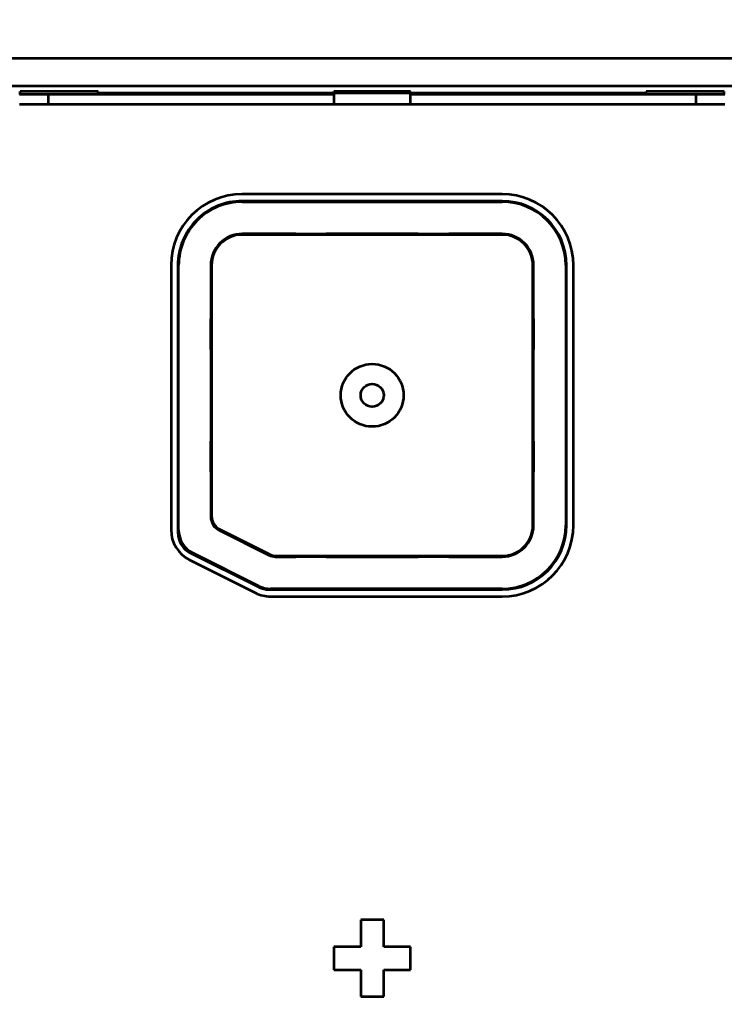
# Model space of a CAD drawing. Extents: x -1334 to -16, y -214 to 699.
# Drawn here: x -844.4 to -798.3, y 259.2 to 323.1 of the extents above; entities that cross this region are included whole.
import ezdxf

# ---------------------------------------------------------------- set-up
doc = ezdxf.new("R2010")
doc.units = 0
doc.dimstyles.get("Standard").update_dxf_attribs({"dimtxt": 0.18, "dimasz": 0.18, "dimexe": 0.18, "dimexo": 0.0625, "dimgap": 0.09, "dimtad": 0, "dimtih": 1, "dimtoh": 1, "dimdec": 4, "dimzin": 0, "dimdsep": 46, "dimtxsty": 'Standard', "dimcen": 0.09, "dimadec": 0, "dimazin": 0, "dimtfac": 1, "dimtdec": 4, "dimtofl": 0, "dimtmove": 0, "dimatfit": 3, "dimfxl": 1, "dimtolj": 1, "dimtzin": 0, "dimarcsym": 0})

# ---------------------------------------------------------------- blocks, each defined once
blk = doc.blocks.new('*D1')
at = {"color": 0, "lineweight": -2, "transparency": 16777216}
for p, q in [((-1217.271, 313.783), (-1217.271, 338.169)), ((-795.821, 313.783), (-795.821, 338.169)), ((-1214.771, 336.919), (-798.321, 336.919))]:
    blk.add_line(p, q, dxfattribs=at)
at = {"color": 0, "transparency": 16777216}
for points in [[(-1214.771, 337.336), (-1214.771, 336.502), (-1217.271, 336.919)], [(-798.321, 337.336), (-798.321, 336.502), (-795.821, 336.919)]]:
    blk.add_solid(points, dxfattribs=at)
at = {"layer": 'Defpoints', "color": 0, "transparency": 16777216}
for p in [(-795.821, 336.919), (-1217.271, 313.158), (-795.821, 313.158)]:
    blk.add_point(p, dxfattribs=at)
at = {"color": 0, "transparency": 16777216, "insert": (-1006.546, 339.002), "char_height": 2.5, "attachment_point": 5}
blk.add_mtext('421,45', dxfattribs=at)

msp = doc.modelspace()

# ---------------------------------------------------------------- linework, layer by layer
at = {"color": 7, "lineweight": 35}
for p, q in [((-1220.695, 320.538), (-791.695, 320.538)), ((-1217.771, 318.738), (-794.711, 318.738)), ((-798.321, 317.498), (-844.421, 317.498))]:
    msp.add_line(p, q, dxfattribs=at)
at = {"color": 7, "lineweight": 35, "ltscale": 0.04725}
msp.add_line((-842.531, 318.158), (-844.421, 318.158), dxfattribs=at)
at = {"color": 7, "lineweight": 35, "ltscale": 0.00475}
for p, q in [((-844.371, 318.158), (-844.371, 318.348)), ((-798.371, 318.158), (-798.371, 318.348))]:
    msp.add_line(p, q, dxfattribs=at)
at = {"color": 7, "lineweight": 35, "ltscale": 0.127251}
msp.add_line((-839.281, 318.348), (-844.371, 318.348), dxfattribs=at)
at = {"color": 7, "lineweight": 35, "ltscale": 0.466499}
msp.add_line((-823.871, 318.158), (-842.531, 318.158), dxfattribs=at)
at = {"color": 7, "lineweight": 35, "ltscale": 0.0165}
for p, q in [((-842.531, 317.498), (-842.531, 318.158)), ((-800.211, 318.158), (-800.211, 317.498))]:
    msp.add_line(p, q, dxfattribs=at)
at = {"color": 7, "lineweight": 35, "ltscale": 0.0025}
for p, q in [((-839.281, 318.248), (-839.281, 318.348)), ((-823.871, 318.248), (-823.871, 318.348)), ((-818.871, 318.248), (-818.871, 318.348)), ((-803.461, 318.248), (-803.461, 318.348))]:
    msp.add_line(p, q, dxfattribs=at)
at = {"color": 7, "lineweight": 35, "ltscale": 0.385249}
msp.add_line((-823.871, 318.248), (-839.281, 318.248), dxfattribs=at)
at = {"color": 7, "lineweight": 35, "ltscale": 0.125}
for p, q in [((-818.871, 318.348), (-823.871, 318.348)), ((-818.871, 318.248), (-823.871, 318.248))]:
    msp.add_line(p, q, dxfattribs=at)
at = {"color": 7, "lineweight": 35, "ltscale": 0.01875}
for p, q in [((-823.871, 318.248), (-823.871, 317.498)), ((-818.871, 317.498), (-818.871, 318.248))]:
    msp.add_line(p, q, dxfattribs=at)
at = {"color": 7, "lineweight": 35, "ltscale": 0.385251}
msp.add_line((-803.461, 318.248), (-818.871, 318.248), dxfattribs=at)
at = {"color": 7, "lineweight": 35, "ltscale": 0.466501}
msp.add_line((-800.211, 318.158), (-818.871, 318.158), dxfattribs=at)
at = {"color": 7, "lineweight": 35, "ltscale": 0.127249}
msp.add_line((-798.371, 318.348), (-803.461, 318.348), dxfattribs=at)
at = {"color": 7, "lineweight": 35, "ltscale": 0.047249}
msp.add_line((-798.321, 318.158), (-800.211, 318.158), dxfattribs=at)
at = {"color": 7, "lineweight": 35, "ltscale": 0.425}
for p, q in [((-812.871, 311.648), (-829.871, 311.648)), ((-812.871, 311.198), (-829.871, 311.198)), ((-829.871, 311.148), (-812.871, 311.148)), ((-812.871, 308.998), (-829.871, 308.998)), ((-810.871, 289.998), (-810.871, 306.998)), ((-808.721, 306.998), (-808.721, 289.998)), ((-808.671, 289.998), (-808.671, 306.998)), ((-808.221, 289.998), (-808.221, 306.998))]:
    msp.add_line(p, q, dxfattribs=at)
at = {"color": 7, "lineweight": 35, "ltscale": 0.0875}
for p, q in [((-826.371, 309.048), (-829.871, 309.048)), ((-812.871, 309.048), (-816.371, 309.048)), ((-831.921, 306.998), (-831.921, 303.498)), ((-810.821, 303.498), (-810.821, 306.998)), ((-810.821, 289.998), (-810.821, 293.498)), ((-816.371, 287.948), (-812.871, 287.948))]:
    msp.add_line(p, q, dxfattribs=at)
at = {"color": 7, "lineweight": 35, "ltscale": 0.05}
for p, q in [((-826.371, 309.048), (-824.371, 309.048)), ((-818.371, 309.048), (-816.371, 309.048)), ((-831.921, 301.498), (-831.921, 303.498)), ((-810.821, 303.498), (-810.821, 301.498)), ((-831.921, 293.498), (-831.921, 295.498)), ((-810.821, 295.498), (-810.821, 293.498)), ((-824.371, 287.948), (-826.371, 287.948)), ((-816.371, 287.948), (-818.371, 287.948))]:
    msp.add_line(p, q, dxfattribs=at)
at = {"color": 7, "lineweight": 35, "ltscale": 0.00125}
for p, q in [((-826.371, 308.998), (-826.371, 309.048)), ((-824.371, 309.048), (-824.371, 308.998)), ((-818.371, 308.998), (-818.371, 309.048)), ((-816.371, 309.048), (-816.371, 308.998)), ((-831.921, 303.498), (-831.871, 303.498)), ((-810.871, 303.498), (-810.821, 303.498)), ((-831.871, 301.498), (-831.921, 301.498)), ((-810.821, 301.498), (-810.871, 301.498)), ((-831.921, 295.498), (-831.871, 295.498)), ((-810.871, 295.498), (-810.821, 295.498)), ((-831.871, 293.498), (-831.921, 293.498)), ((-810.821, 293.498), (-810.871, 293.498)), ((-826.371, 287.948), (-826.371, 287.998)), ((-824.371, 287.998), (-824.371, 287.948)), ((-818.371, 287.948), (-818.371, 287.998)), ((-816.371, 287.998), (-816.371, 287.948))]:
    msp.add_line(p, q, dxfattribs=at)
at = {"color": 7, "lineweight": 35, "ltscale": 0.15}
for p, q in [((-818.371, 309.048), (-824.371, 309.048)), ((-831.921, 301.498), (-831.921, 295.498)), ((-810.821, 295.498), (-810.821, 301.498)), ((-824.371, 287.948), (-818.371, 287.948))]:
    msp.add_line(p, q, dxfattribs=at)
at = {"color": 7, "lineweight": 35, "ltscale": 0.43243}
for p, q in [((-834.521, 306.998), (-834.521, 289.7)), ((-834.021, 289.7), (-834.021, 306.998))]:
    msp.add_line(p, q, dxfattribs=at)
at = {"color": 7, "lineweight": 35, "ltscale": 0.436823}
msp.add_line((-834.071, 306.998), (-834.071, 289.525), dxfattribs=at)
at = {"color": 7, "lineweight": 35, "ltscale": 0.40955}
msp.add_line((-831.871, 306.998), (-831.871, 290.616), dxfattribs=at)
at = {"color": 7, "lineweight": 35, "ltscale": 0.073299}
msp.add_line((-831.921, 293.498), (-831.921, 290.566), dxfattribs=at)
at = {"color": 7, "lineweight": 35, "ltscale": 0.090451}
for p, q in [((-831.369, 289.671), (-828.133, 288.053)), ((-831.319, 289.721), (-828.083, 288.103))]:
    msp.add_line(p, q, dxfattribs=at)
at = {"color": 7, "lineweight": 35, "ltscale": 0.124496}
msp.add_line((-828.788, 285.956), (-833.242, 288.183), dxfattribs=at)
at = {"color": 7, "lineweight": 35, "ltscale": 0.120345}
msp.add_line((-828.776, 286.027), (-833.082, 288.18), dxfattribs=at)
at = {"color": 7, "lineweight": 35, "ltscale": 0.120344}
msp.add_line((-833.305, 287.733), (-829, 285.58), dxfattribs=at)
at = {"color": 7, "lineweight": 35, "ltscale": 0.032848}
msp.add_line((-827.685, 287.948), (-826.371, 287.948), dxfattribs=at)
at = {"color": 7, "lineweight": 35, "ltscale": 0.369098}
msp.add_line((-827.635, 287.998), (-812.871, 287.998), dxfattribs=at)
at = {"color": 7, "lineweight": 35, "ltscale": 0.381148}
msp.add_line((-828.117, 285.798), (-812.871, 285.798), dxfattribs=at)
at = {"color": 7, "lineweight": 35, "ltscale": 0.37861}
for p, q in [((-812.871, 285.848), (-828.016, 285.848)), ((-828.016, 285.348), (-812.871, 285.348))]:
    msp.add_line(p, q, dxfattribs=at)
at = {"color": 7, "lineweight": 35, "ltscale": 0.04375}
for p, q in [((-822.121, 264.198), (-822.121, 262.448)), ((-820.621, 262.448), (-820.621, 264.198)), ((-822.121, 262.448), (-823.871, 262.448)), ((-818.871, 262.448), (-820.621, 262.448)), ((-823.871, 260.948), (-822.121, 260.948)), ((-822.121, 260.948), (-822.121, 259.198)), ((-820.621, 260.948), (-818.871, 260.948)), ((-820.621, 259.198), (-820.621, 260.948))]:
    msp.add_line(p, q, dxfattribs=at)
at = {"color": 7, "lineweight": 35, "ltscale": 0.0375}
for p, q in [((-820.621, 264.198), (-822.121, 264.198)), ((-823.871, 262.448), (-823.871, 260.948)), ((-818.871, 260.948), (-818.871, 262.448)), ((-822.121, 259.198), (-820.621, 259.198))]:
    msp.add_line(p, q, dxfattribs=at)
at = {"color": 7, "lineweight": 35}
for radius in [2.05, 0.75]:
    msp.add_circle((-821.371, 298.498), radius, dxfattribs=at)
for centre, radius, start, end in [((-829.871, 306.998), 4.65, 90, 179.99999), ((-829.871, 306.998), 4.2, 90, 180.00001), ((-829.871, 306.998), 4.15, 90, 180.00001), ((-812.871, 306.998), 4.65, 360, 90), ((-812.871, 306.998), 4.2, 360, 90), ((-812.871, 306.998), 4.15, 0, 90), ((-829.871, 306.998), 2.05, 90, 180.00001), ((-829.871, 306.998), 2, 90, 179.99999), ((-812.871, 306.998), 2.05, 0, 90), ((-812.871, 306.998), 2, 0, 90), ((-830.871, 290.616), 1, 179.99999, 243.43495), ((-830.921, 290.566), 1, 180.00001, 243.43495), ((-812.871, 289.998), 4.2, 270, 360), ((-812.871, 289.998), 4.65, 270, 0), ((-812.871, 289.998), 4.15, 270, 360), ((-812.871, 289.998), 2.05, 270, 360), ((-812.871, 289.998), 2, 270, 0), ((-832.321, 289.7), 2.2, 180.00001, 243.43495), ((-832.571, 289.525), 1.5, 179.99999, 243.43495), ((-832.321, 289.7), 1.7, 179.99999, 243.43495), ((-827.685, 288.948), 1, 243.43495, 270), ((-827.635, 288.998), 1, 243.43495, 270), ((-828.016, 287.548), 2.2, 243.43495, 270), ((-828.117, 287.298), 1.5, 243.43495, 270), ((-828.016, 287.548), 1.7, 243.43495, 270)]:
    msp.add_arc(centre, radius, start, end, dxfattribs=at)

# ---------------------------------------------------------------- dimensions: what is measured, and where the dimension line sits
dim = msp.add_linear_dim(base=(-795.821, 336.919), p1=(-1217.271, 313.158), p2=(-795.821, 313.158), dimstyle='Standard', override={"dimtxt": 2.5, "dimasz": 2.5, "dimexe": 1.25, "dimexo": 0.625, "dimgap": 0.625, "dimtad": 1, "dimtih": 0, "dimtoh": 0, "dimdec": 2, "dimzin": 8, "dimdsep": 44, "dimcen": 2.5, "dimtdec": 2, "dimtofl": 1, "dimatfit": 0, "dimtolj": 0, "dimtzin": 8})
dim.commit()
dim.dimension.update_dxf_attribs({"geometry": '*D1', "text_midpoint": (-1006.546, 339.002)})

doc.saveas('drawing.dxf')
